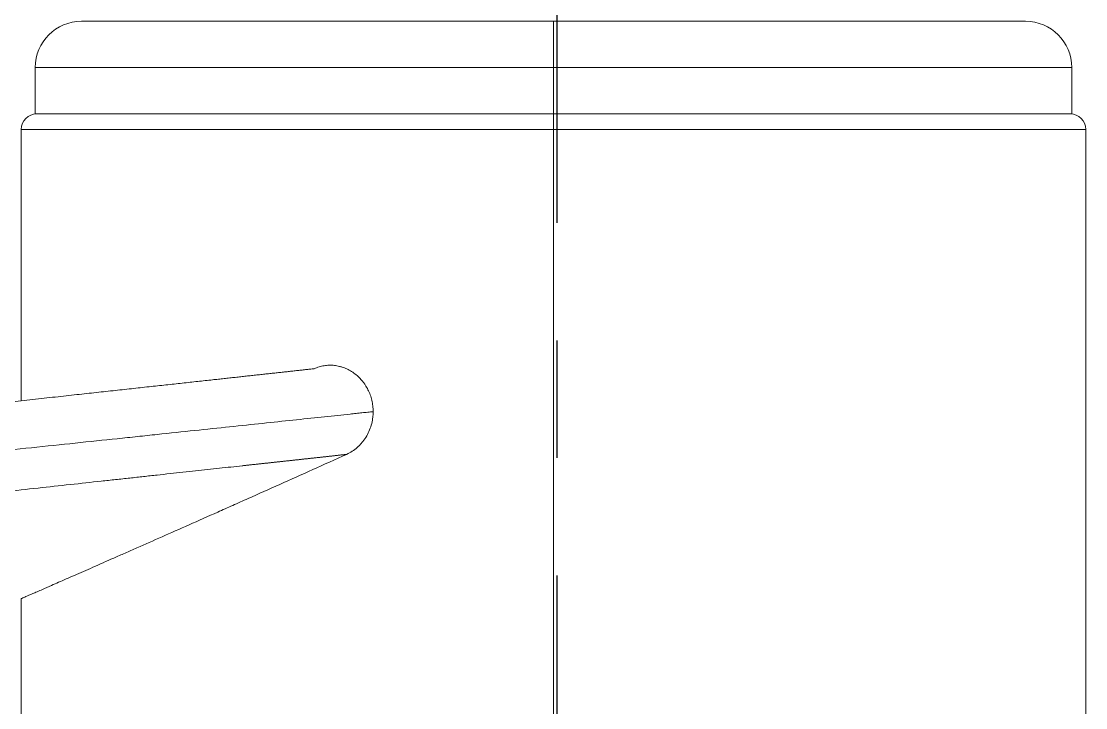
# Model space of a CAD drawing. Header units: millimetres. Extents: x 2915 to 5291, y 1031 to 4391.
# Drawn here: x 3759.71 to 3794.21, y 2260.24 to 2282.48 of the extents above; entities that cross this region are included whole.
import ezdxf

# ---------------------------------------------------------------- set-up
doc = ezdxf.new("R2010")
doc.units = ezdxf.units.MM
doc.linetypes.add('CENTERX2', pattern=[20.32, 12.7, -2.54, 2.54, -2.54])
doc.layers.add('CENTER', color=1, linetype='CENTERX2')

msp = doc.modelspace()

# ---------------------------------------------------------------- linework, layer by layer
at = {"linetype": 'Continuous', "lineweight": 18, "extrusion": (0, 1, 0)}
for p, q in [((3776.959, 2282.483), (3761.659, 2282.483)), ((3776.959, 2282.483), (3792.259, 2282.483)), ((3760.159, 2280.983), (3760.159, 2279.483)), ((3793.759, 2279.483), (3793.759, 2280.983)), ((3776.959, 2279.483), (3760.159, 2279.483)), ((3776.959, 2279.483), (3793.759, 2279.483)), ((3759.709, 2278.983), (3759.709, 2270.191)), ((3794.209, 2254.983), (3794.209, 2278.983)), ((3759.709, 2263.778), (3759.709, 2254.983))]:
    msp.add_line(p, q, dxfattribs=at)
at = {"linetype": 'Continuous', "lineweight": 13, "extrusion": (0, 1, 0)}
for p, q in [((3776.959, 2282.483), (3776.959, 2280.983)), ((3776.959, 2280.983), (3760.159, 2280.983)), ((3776.959, 2280.983), (3793.759, 2280.983)), ((3776.959, 2279.483), (3776.959, 2280.983)), ((3776.959, 2279.483), (3776.959, 2278.983)), ((3776.959, 2278.983), (3759.709, 2278.983)), ((3776.959, 2278.983), (3776.959, 2254.983)), ((3776.959, 2278.983), (3794.209, 2278.983))]:
    msp.add_line(p, q, dxfattribs=at)
at = {"linetype": 'Continuous', "lineweight": 18}
for centre, radius, start, end in [((3761.659, 2280.983), 1.5, 90, 180), ((3792.259, 2280.983), 1.5, 0, 90), ((3760.209, 2278.983), 0.5, 90, 180), ((3793.709, 2278.983), 0.5, 0, 90)]:
    msp.add_arc(centre, radius, start, end, dxfattribs=at)
for points, knots in [([(3719.179, 2265.848), (3719.213, 2265.852), (3719.281, 2265.859), (3719.386, 2265.87), (3719.496, 2265.882), (3719.61, 2265.894), (3719.73, 2265.906), (3719.854, 2265.92), (3719.982, 2265.933), (3720.116, 2265.947), (3720.254, 2265.962), (3720.397, 2265.977), (3720.545, 2265.993), (3720.698, 2266.009), (3720.856, 2266.026), (3721.019, 2266.043), (3721.186, 2266.061), (3721.359, 2266.079), (3721.536, 2266.098), (3721.718, 2266.117), (3721.906, 2266.137), (3722.098, 2266.157), (3722.295, 2266.178), (3722.498, 2266.2), (3722.705, 2266.222), (3722.918, 2266.244), (3723.136, 2266.267), (3723.358, 2266.291), (3723.586, 2266.315), (3723.819, 2266.339), (3724.058, 2266.365), (3724.301, 2266.39), (3724.55, 2266.417), (3724.804, 2266.444), (3725.063, 2266.471), (3725.327, 2266.499), (3725.597, 2266.528), (3725.872, 2266.557), (3726.153, 2266.587), (3726.438, 2266.617), (3726.729, 2266.648), (3727.28, 2266.706), (3728.072, 2266.79), (3729.089, 2266.898), (3730.059, 2267.002), (3730.981, 2267.1), (3731.853, 2267.193), (3732.676, 2267.28), (3733.448, 2267.363), (3734.169, 2267.44), (3735.261, 2267.556), (3736.723, 2267.713), (3738.546, 2267.907), (3740.308, 2268.096), (3742.008, 2268.278), (3743.642, 2268.454), (3745.209, 2268.622), (3746.707, 2268.784), (3748.135, 2268.938), (3749.202, 2269.053), (3749.935, 2269.132), (3750.355, 2269.178), (3750.761, 2269.222), (3751.151, 2269.264), (3751.527, 2269.305), (3751.887, 2269.344), (3752.233, 2269.382), (3752.564, 2269.418), (3752.888, 2269.453), (3753.22, 2269.489), (3753.573, 2269.527), (3753.954, 2269.568), (3754.401, 2269.616), (3754.891, 2269.669), (3755.4, 2269.724), (3755.873, 2269.775), (3756.323, 2269.824), (3756.76, 2269.871), (3757.189, 2269.917), (3757.611, 2269.963), (3758.026, 2270.008), (3758.433, 2270.052), (3758.833, 2270.096), (3759.225, 2270.139), (3759.61, 2270.18), (3759.988, 2270.222), (3760.358, 2270.262), (3760.721, 2270.301), (3761.077, 2270.34), (3761.527, 2270.389), (3762.066, 2270.448), (3762.683, 2270.515), (3763.278, 2270.58), (3763.85, 2270.643), (3764.398, 2270.703), (3764.925, 2270.761), (3765.428, 2270.816), (3765.783, 2270.854), (3766.002, 2270.878), (3766.096, 2270.888), (3766.189, 2270.899), (3766.281, 2270.909), (3766.373, 2270.919), (3766.464, 2270.929), (3766.555, 2270.938), (3766.645, 2270.948), (3766.735, 2270.958), (3766.824, 2270.968), (3766.912, 2270.977), (3767, 2270.987), (3767.087, 2270.996), (3767.174, 2271.006), (3767.26, 2271.015), (3767.345, 2271.024), (3767.43, 2271.034), (3767.514, 2271.043), (3767.598, 2271.052), (3767.681, 2271.061), (3767.763, 2271.07), (3767.845, 2271.079), (3767.926, 2271.088), (3768.007, 2271.096), (3768.086, 2271.105), (3768.165, 2271.114), (3768.244, 2271.122), (3768.322, 2271.131), (3768.399, 2271.139), (3768.475, 2271.148), (3768.551, 2271.156), (3768.626, 2271.164), (3768.701, 2271.173), (3768.775, 2271.181), (3768.848, 2271.189), (3768.92, 2271.197), (3768.992, 2271.205), (3769.063, 2271.213), (3769.133, 2271.22), (3769.18, 2271.225), (3769.203, 2271.228)], [0, 0, 0, 0, 0.001613, 0.0033, 0.005063, 0.006901, 0.008814, 0.010802, 0.012866, 0.015007, 0.017223, 0.019515, 0.021884, 0.02433, 0.026852, 0.029452, 0.032129, 0.034883, 0.037716, 0.040626, 0.043615, 0.046683, 0.049829, 0.053055, 0.05636, 0.059744, 0.063209, 0.066755, 0.070381, 0.074088, 0.077876, 0.081746, 0.085698, 0.089732, 0.09385, 0.09805, 0.102333, 0.106701, 0.111153, 0.115689, 0.12031, 0.125017, 0.141911, 0.15809, 0.173539, 0.188246, 0.202195, 0.215376, 0.227777, 0.239386, 0.250194, 0.28071, 0.3106, 0.339838, 0.368394, 0.396243, 0.423361, 0.449721, 0.475303, 0.500083, 0.508146, 0.515977, 0.523573, 0.530933, 0.538055, 0.544939, 0.551582, 0.557984, 0.564144, 0.570521, 0.577496, 0.585072, 0.593252, 0.604403, 0.614836, 0.624545, 0.633859, 0.643121, 0.65233, 0.661485, 0.670587, 0.679634, 0.688626, 0.697563, 0.706444, 0.715268, 0.724035, 0.732745, 0.741397, 0.749991, 0.766123, 0.782116, 0.797968, 0.813678, 0.829243, 0.844661, 0.859931, 0.87505, 0.878072, 0.881098, 0.88413, 0.887167, 0.890209, 0.893256, 0.896309, 0.899367, 0.902431, 0.905499, 0.908573, 0.911652, 0.914737, 0.917826, 0.920921, 0.924021, 0.927127, 0.930237, 0.933353, 0.936475, 0.939601, 0.942733, 0.94587, 0.949012, 0.952159, 0.955312, 0.95847, 0.961633, 0.964802, 0.967975, 0.971154, 0.974338, 0.977528, 0.980722, 0.983922, 0.987127, 0.990338, 0.993553, 0.996774, 1, 1, 1, 1]), ([(3771.114, 2269.838), (3771.114, 2269.9), (3771.11, 2269.962), (3771.096, 2270.083), (3771.086, 2270.143), (3771.065, 2270.233), (3771.057, 2270.262), (3771.039, 2270.321), (3771.03, 2270.351), (3770.998, 2270.437), (3770.974, 2270.493), (3770.919, 2270.6), (3770.889, 2270.652), (3770.839, 2270.728), (3770.822, 2270.752), (3770.785, 2270.801), (3770.767, 2270.824), (3770.709, 2270.893), (3770.668, 2270.936), (3770.582, 2271.016), (3770.537, 2271.053), (3770.477, 2271.096), (3770.465, 2271.105), (3770.441, 2271.121), (3770.404, 2271.145), (3770.366, 2271.167), (3770.29, 2271.208), (3770.238, 2271.231), (3770.159, 2271.262), (3770.132, 2271.272), (3770.091, 2271.285), (3770.077, 2271.289), (3770.05, 2271.296), (3770.036, 2271.3), (3769.967, 2271.317), (3769.912, 2271.327), (3769.801, 2271.34), (3769.745, 2271.343), (3769.662, 2271.341), (3769.634, 2271.339), (3769.578, 2271.334), (3769.55, 2271.33), (3769.467, 2271.317), (3769.413, 2271.304), (3769.307, 2271.271), (3769.254, 2271.252), (3769.203, 2271.228)], [0, 0, 0, 0, 0.0625, 0.0625, 0.125, 0.125, 0.15625, 0.15625, 0.1875, 0.1875, 0.25, 0.25, 0.3125, 0.3125, 0.34375, 0.34375, 0.375, 0.375, 0.4375, 0.4375, 0.5, 0.5, 0.515625, 0.515625, 0.53125, 0.5625, 0.5625, 0.625, 0.625, 0.65625, 0.65625, 0.671875, 0.671875, 0.6875, 0.6875, 0.75, 0.75, 0.8125, 0.8125, 0.84375, 0.84375, 0.875, 0.875, 0.9375, 0.9375, 1, 1, 1, 1]), ([(3770.255, 2268.453), (3770.318, 2268.482), (3770.378, 2268.515), (3770.493, 2268.591), (3770.548, 2268.633), (3770.627, 2268.703), (3770.653, 2268.727), (3770.69, 2268.765), (3770.702, 2268.778), (3770.727, 2268.804), (3770.739, 2268.818), (3770.796, 2268.886), (3770.839, 2268.943), (3770.915, 2269.065), (3770.948, 2269.129), (3771.007, 2269.263), (3771.032, 2269.332), (3771.072, 2269.472), (3771.087, 2269.544), (3771.103, 2269.653), (3771.107, 2269.69), (3771.112, 2269.764), (3771.114, 2269.801), (3771.114, 2269.838)], [0, 0, 0, 0, 0.125, 0.125, 0.25, 0.25, 0.3125, 0.3125, 0.34375, 0.34375, 0.375, 0.375, 0.5, 0.5, 0.625, 0.625, 0.75, 0.75, 0.875, 0.875, 0.9375, 0.9375, 1, 1, 1, 1]), ([(3759.709, 2263.778), (3759.709, 2263.778), (3759.726, 2263.785), (3759.792, 2263.814), (3759.89, 2263.857), (3760.132, 2263.963), (3760.358, 2264.062), (3760.503, 2264.125), (3760.519, 2264.132), (3760.552, 2264.147), (3760.569, 2264.154), (3760.62, 2264.176), (3760.726, 2264.223), (3760.839, 2264.272), (3761.076, 2264.376), (3761.248, 2264.451), (3761.618, 2264.614), (3762.016, 2264.788), (3762.467, 2264.987), (3762.765, 2265.118), (3762.826, 2265.145), (3762.948, 2265.199), (3763.011, 2265.226), (3763.199, 2265.309), (3763.328, 2265.366), (3763.72, 2265.539), (3763.991, 2265.659), (3764.554, 2265.908), (3765.136, 2266.166), (3765.756, 2266.441), (3766.235, 2266.654), (3766.397, 2266.726), (3766.644, 2266.836), (3766.727, 2266.873), (3766.894, 2266.947), (3766.977, 2266.985), (3767.398, 2267.172), (3767.74, 2267.325), (3768.438, 2267.637), (3769.148, 2267.955), (3769.882, 2268.285), (3770.255, 2268.453)], [0, 0, 0, 0, 0.0625, 0.0625, 0.125, 0.1875, 0.25, 0.25, 0.257812, 0.257812, 0.265625, 0.265625, 0.28125, 0.3125, 0.3125, 0.375, 0.375, 0.4375, 0.5, 0.5, 0.515625, 0.515625, 0.53125, 0.53125, 0.5625, 0.5625, 0.625, 0.625, 0.6875, 0.75, 0.75, 0.78125, 0.78125, 0.796875, 0.796875, 0.8125, 0.8125, 0.875, 0.875, 0.9375, 1, 1, 1, 1])]:
    msp.add_open_spline(points, degree=3, knots=knots, dxfattribs=at)
at = {"linetype": 'Continuous', "lineweight": 13}
for points, knots in [([(3719.033, 2264.414), (3721.753, 2264.692), (3724.472, 2264.971), (3728.547, 2265.39), (3729.905, 2265.53), (3731.941, 2265.74), (3732.62, 2265.81), (3733.977, 2265.95), (3734.656, 2266.02), (3736.679, 2266.229), (3738.007, 2266.367), (3740.624, 2266.638), (3741.913, 2266.772), (3744.453, 2267.036), (3745.704, 2267.167), (3747.552, 2267.359), (3748.163, 2267.423), (3749.072, 2267.518), (3749.373, 2267.549), (3749.973, 2267.612), (3750.271, 2267.643), (3750.863, 2267.705), (3751.157, 2267.736), (3751.739, 2267.797), (3752.606, 2267.887), (3754.578, 2268.094), (3756.185, 2268.262), (3758.255, 2268.48), (3759.254, 2268.585), (3760.698, 2268.737), (3761.171, 2268.787), (3762.095, 2268.884), (3762.547, 2268.932), (3763.206, 2269.001), (3763.423, 2269.024), (3763.85, 2269.069), (3764.481, 2269.136), (3765.885, 2269.284), (3766.976, 2269.399), (3768.331, 2269.543), (3768.96, 2269.609), (3769.683, 2269.686), (3769.824, 2269.701), (3770.101, 2269.73), (3770.303, 2269.751), (3770.498, 2269.772), (3770.626, 2269.786), (3770.689, 2269.792), (3770.814, 2269.806), (3770.876, 2269.812), (3770.967, 2269.822), (3770.997, 2269.825), (3771.042, 2269.83), (3771.056, 2269.831), (3771.085, 2269.835), (3771.1, 2269.836), (3771.114, 2269.838)], [0, 0, 0, 0, 0.125, 0.125, 0.1875, 0.1875, 0.21875, 0.21875, 0.25, 0.25, 0.3125, 0.3125, 0.375, 0.375, 0.4375, 0.4375, 0.46875, 0.46875, 0.484375, 0.484375, 0.5, 0.5, 0.515625, 0.515625, 0.53125, 0.5625, 0.625, 0.625, 0.6875, 0.6875, 0.71875, 0.71875, 0.75, 0.75, 0.765625, 0.765625, 0.78125, 0.8125, 0.875, 0.875, 0.9375, 0.9375, 0.953125, 0.953125, 0.96875, 0.976562, 0.976562, 0.984375, 0.984375, 0.992187, 0.992187, 0.996094, 0.996094, 0.998047, 0.998047, 1, 1, 1, 1]), ([(3770.254, 2268.453), (3770.24, 2268.452), (3770.213, 2268.448), (3770.172, 2268.444), (3770.13, 2268.439), (3770.089, 2268.434), (3770.047, 2268.43), (3770.005, 2268.425), (3769.963, 2268.42), (3769.921, 2268.416), (3769.878, 2268.411), (3769.836, 2268.406), (3769.793, 2268.401), (3769.75, 2268.397), (3769.708, 2268.392), (3769.665, 2268.387), (3769.622, 2268.382), (3769.578, 2268.377), (3769.535, 2268.373), (3769.491, 2268.368), (3769.448, 2268.363), (3769.404, 2268.358), (3769.36, 2268.353), (3769.316, 2268.349), (3769.272, 2268.344), (3769.228, 2268.339), (3769.184, 2268.334), (3769.139, 2268.329), (3769.095, 2268.324), (3769.05, 2268.319), (3769.006, 2268.315), (3768.961, 2268.31), (3768.916, 2268.305), (3768.871, 2268.3), (3768.826, 2268.295), (3768.781, 2268.29), (3768.735, 2268.285), (3768.69, 2268.28), (3768.645, 2268.275), (3768.599, 2268.27), (3768.553, 2268.265), (3768.508, 2268.26), (3768.462, 2268.255), (3768.416, 2268.25), (3768.37, 2268.246), (3768.324, 2268.241), (3768.278, 2268.236), (3768.232, 2268.231), (3768.185, 2268.226), (3768.139, 2268.221), (3768.093, 2268.215), (3768.046, 2268.21), (3768, 2268.205), (3767.953, 2268.2), (3767.906, 2268.195), (3767.86, 2268.19), (3767.813, 2268.185), (3767.766, 2268.18), (3767.719, 2268.175), (3767.672, 2268.17), (3767.625, 2268.165), (3767.578, 2268.16), (3767.531, 2268.155), (3767.484, 2268.15), (3767.437, 2268.144), (3767.389, 2268.139), (3767.342, 2268.134), (3767.295, 2268.129), (3767.247, 2268.124), (3767.2, 2268.119), (3767.152, 2268.114), (3767.105, 2268.108), (3767.057, 2268.103), (3767.01, 2268.098), (3766.962, 2268.093), (3766.914, 2268.088), (3766.763, 2268.071), (3766.505, 2268.043), (3766.132, 2268.002), (3765.749, 2267.96), (3765.355, 2267.917), (3764.95, 2267.873), (3764.535, 2267.828), (3764.109, 2267.782), (3763.673, 2267.734), (3763.226, 2267.685), (3762.769, 2267.635), (3761.807, 2267.531), (3760.262, 2267.362), (3758.016, 2267.118), (3755.58, 2266.854), (3752.961, 2266.571), (3750.437, 2266.298), (3748.039, 2266.039), (3745.782, 2265.796), (3743.367, 2265.536), (3740.801, 2265.261), (3738.09, 2264.971), (3735.942, 2264.742), (3734.405, 2264.578), (3733.51, 2264.482), (3732.663, 2264.392), (3731.9, 2264.31), (3731.257, 2264.242), (3730.678, 2264.18), (3730.182, 2264.128), (3729.677, 2264.074), (3729.075, 2264.01), (3728.265, 2263.924), (3727.444, 2263.836), (3726.682, 2263.756), (3726.05, 2263.689), (3725.42, 2263.622), (3724.792, 2263.556), (3724.168, 2263.491), (3723.546, 2263.425), (3722.928, 2263.36), (3722.454, 2263.311), (3722.124, 2263.276), (3721.937, 2263.257), (3721.751, 2263.237), (3721.564, 2263.217), (3721.378, 2263.198), (3721.192, 2263.178), (3721.006, 2263.158), (3720.821, 2263.138), (3720.636, 2263.119), (3720.451, 2263.099), (3720.266, 2263.079), (3720.082, 2263.059), (3719.898, 2263.039), (3719.715, 2263.019), (3719.531, 2262.999), (3719.409, 2262.986), (3719.348, 2262.979)], [0, 0, 0, 0, 0.001848, 0.00369, 0.005528, 0.007361, 0.009189, 0.011013, 0.012831, 0.014645, 0.016454, 0.018258, 0.020057, 0.021852, 0.023641, 0.025426, 0.027206, 0.028981, 0.030752, 0.032517, 0.034278, 0.036034, 0.037785, 0.039531, 0.041273, 0.04301, 0.044742, 0.046469, 0.048191, 0.049909, 0.051621, 0.053329, 0.055032, 0.056731, 0.058424, 0.060113, 0.061797, 0.063477, 0.065151, 0.066821, 0.068486, 0.070146, 0.071801, 0.073452, 0.075097, 0.076739, 0.078375, 0.080006, 0.081633, 0.083255, 0.084872, 0.086485, 0.088093, 0.089696, 0.091294, 0.092887, 0.094476, 0.09606, 0.097639, 0.099214, 0.100784, 0.102349, 0.103909, 0.105464, 0.107015, 0.108561, 0.110103, 0.111639, 0.113171, 0.114698, 0.116221, 0.117739, 0.119252, 0.12076, 0.122263, 0.123762, 0.125257, 0.136434, 0.147646, 0.158891, 0.17017, 0.181482, 0.192826, 0.204202, 0.215609, 0.227046, 0.238514, 0.250012, 0.298087, 0.347177, 0.397222, 0.448155, 0.499909, 0.537364, 0.576605, 0.617557, 0.660137, 0.704257, 0.749824, 0.763326, 0.777501, 0.792338, 0.803462, 0.813566, 0.82266, 0.830754, 0.836925, 0.846376, 0.859071, 0.874966, 0.884894, 0.894783, 0.904633, 0.914442, 0.924213, 0.933944, 0.943636, 0.953289, 0.956227, 0.959163, 0.962096, 0.965027, 0.967955, 0.97088, 0.973804, 0.976724, 0.979643, 0.982558, 0.985472, 0.988382, 0.991291, 0.994196, 0.997099, 1, 1, 1, 1])]:
    msp.add_open_spline(points, degree=3, knots=knots, dxfattribs=at)
at = {"layer": 'CENTER', "ltscale": 1.5}
msp.add_line((3777.067, 3148.446), (3777.067, 1836.335), dxfattribs=at)

doc.saveas('drawing.dxf')
